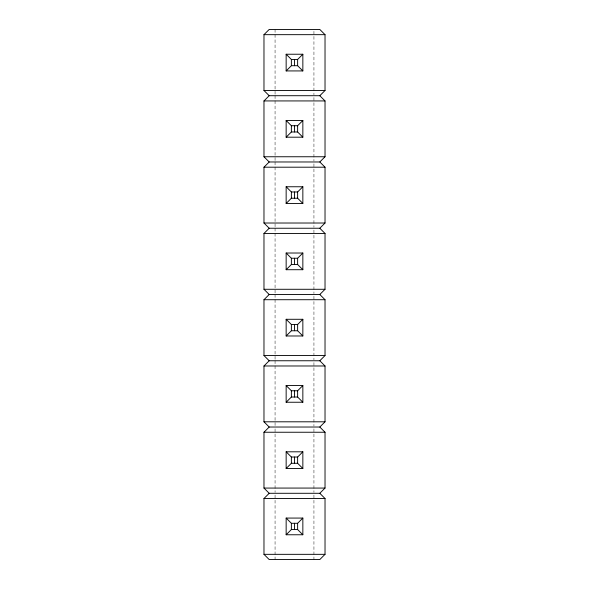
<?xml version="1.0" encoding="UTF-8"?>
<svg xmlns="http://www.w3.org/2000/svg" width="589" height="589" viewBox="0 0 589 589"><rect width="100%" height="100%" fill="white"/><g stroke="black" fill="none" stroke-linecap="round" stroke-linejoin="round"><path stroke-width="0.44" stroke-dasharray="2.94 2.21" d="M313.937 31.291L313.937 94.792M313.937 97.553L313.937 161.055M313.937 163.816L313.937 227.317M313.937 230.078L313.937 293.58M313.937 296.341L313.937 359.842M313.937 362.603L313.937 426.105M313.937 428.866L313.937 492.367M313.937 495.128L313.937 559.55M275.063 29.45L275.063 94.792M275.063 95.712L275.063 161.055M275.063 161.975L275.063 227.317M275.063 228.237L275.063 293.58M275.063 294.5L275.063 359.842M275.063 360.762L275.063 426.105M275.063 428.866L275.063 492.367M275.063 495.128L275.063 559.55"/><path stroke-width="0.88" d="M269.195 95.712L263.975 90.492L263.975 34.67L269.195 29.45L319.805 29.45L325.025 34.67L325.025 90.492L319.805 95.712L269.195 95.712L263.975 100.933L263.975 156.755L269.195 161.975L319.805 161.975L325.025 156.755L325.025 100.933L319.805 95.712M286.151 70.93L291.371 65.71L297.629 65.71L302.849 70.93L302.849 54.232L286.151 54.232L286.151 70.93L302.849 70.93M286.151 54.232L291.371 59.452L297.629 59.452L302.849 54.232M286.151 137.193L291.371 131.973L297.629 131.973L302.849 137.193L286.151 137.193L286.151 120.495L302.849 120.495L302.849 137.193M297.629 131.973L297.629 125.715L302.849 120.495M319.805 161.975L325.025 167.195L325.025 223.017L319.805 228.237L269.195 228.237L263.975 223.017L263.975 167.195L269.195 161.975M286.151 203.455L291.371 198.235L297.629 198.235L302.849 203.455L302.849 186.757L286.151 186.757L286.151 203.455L302.849 203.455M297.629 198.235L297.629 191.977L302.849 186.757M319.805 228.237L325.025 233.458L325.025 289.28L319.805 294.5L269.195 294.5L263.975 289.28L263.975 233.458L269.195 228.237M286.151 269.718L291.371 264.498L297.629 264.498L302.849 269.718L286.151 269.718L286.151 253.02L302.849 253.02L302.849 269.718M286.151 253.02L291.371 258.24L297.629 258.24L302.849 253.02M319.805 294.5L325.025 299.72L325.025 355.542L319.805 360.762L269.195 360.762L263.975 355.542L263.975 299.72L269.195 294.5M286.151 335.98L291.371 330.76L297.629 330.76L302.849 335.98L286.151 335.98L286.151 319.282L302.849 319.282L302.849 335.98M286.151 319.282L291.371 324.502L297.629 324.502L302.849 319.282M319.805 360.762L325.025 365.983L325.025 421.805L319.805 427.025L269.195 427.025L263.975 421.805L263.975 365.983L269.195 360.762M286.151 402.243L291.371 397.023L297.629 397.023L302.849 402.243L302.849 385.545L286.151 385.545L286.151 402.243L302.849 402.243M286.151 385.545L291.371 390.765L297.629 390.765L302.849 385.545M319.805 427.025L325.025 432.245L325.025 488.067L319.805 493.287L269.195 493.287L263.975 488.067L263.975 432.245L269.195 427.025M286.151 468.505L291.371 463.285L297.629 463.285L302.849 468.505L302.849 451.807L286.151 451.807L286.151 468.505L302.849 468.505M286.151 451.807L291.371 457.027L297.629 457.027L302.849 451.807M319.805 493.287L325.025 498.508L325.025 554.33L319.805 559.55L269.195 559.55L263.975 554.33L263.975 498.508L269.195 493.287M286.151 534.768L291.371 529.548L297.629 529.548L302.849 534.768L302.849 518.07L286.151 518.07L286.151 534.768L302.849 534.768M286.151 518.07L291.371 523.29L297.629 523.29L302.849 518.07M263.975 34.67L325.025 34.67M263.975 90.492L325.025 90.492M263.975 100.933L325.025 100.933M286.151 120.495L291.371 125.715L297.629 125.715M263.975 156.755L325.025 156.755M263.975 167.195L325.025 167.195M286.151 186.757L291.371 191.977L297.629 191.977M263.975 223.017L325.025 223.017M263.975 233.458L325.025 233.458M263.975 289.28L325.025 289.28M263.975 299.72L325.025 299.72M263.975 355.542L325.025 355.542M263.975 365.983L325.025 365.983M263.975 421.805L325.025 421.805M263.975 432.245L325.025 432.245M263.975 488.067L325.025 488.067M263.975 498.508L325.025 498.508M263.975 554.33L325.025 554.33M297.629 59.452L297.629 65.71M297.629 258.24L297.629 264.498M297.629 324.502L297.629 330.76M297.629 390.765L297.629 397.023M297.629 457.027L297.629 463.285M297.629 523.29L297.629 529.548M294.5 59.452L294.5 65.71M294.5 125.715L294.5 131.973M294.5 191.977L294.5 198.235M294.5 258.24L294.5 264.498M294.5 324.502L294.5 330.76M294.5 390.765L294.5 397.023M294.5 457.027L294.5 463.285M294.5 523.29L294.5 529.548M291.371 59.452L291.371 65.71M291.371 125.715L291.371 131.973M291.371 191.977L291.371 198.235M291.371 258.24L291.371 264.498M291.371 324.502L291.371 330.76M291.371 390.765L291.371 397.023M291.371 457.027L291.371 463.285M291.371 523.29L291.371 529.548"/></g></svg>
